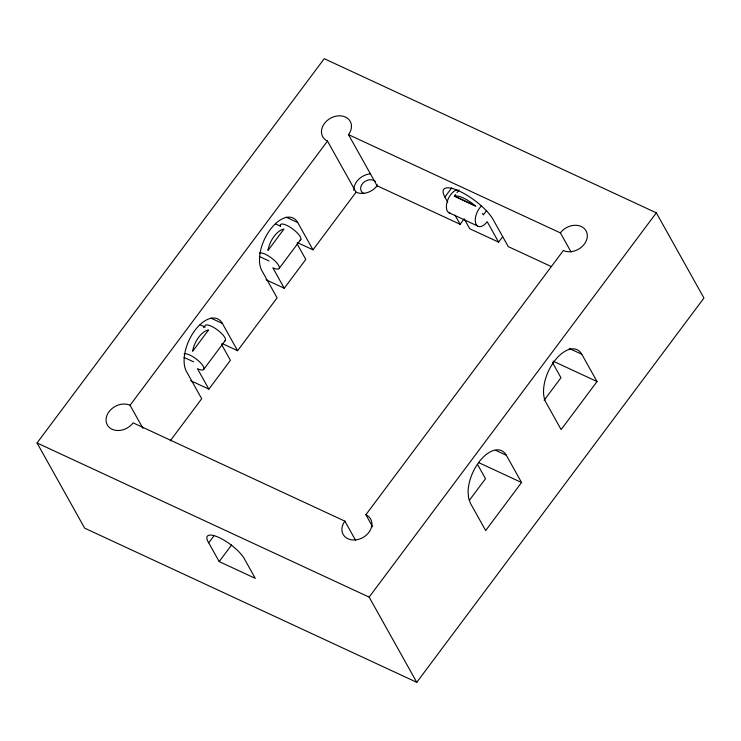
<?xml version="1.0" encoding="UTF-8"?>
<svg xmlns="http://www.w3.org/2000/svg" width="741" height="741" viewBox="0 0 741 741"><rect width="100%" height="100%" fill="white"/><g stroke="black" fill="none" stroke-linecap="round" stroke-linejoin="round"><path stroke-width="1.11" d="M37.05 442.961L324.234 58.678L656.331 212.834L703.95 298.039L416.766 682.322L84.669 528.166L37.05 442.961L369.148 597.116L416.766 682.322M355.523 540.198L344.88 521.155L133.111 422.852A15.746 12.356 -29.2 0 1 112.104 429.28A15.746 12.356 -29.2 0 1 109.047 411.681A15.746 12.356 -29.2 0 1 130.055 405.262L327.494 141.068A15.746 12.356 -29.2 0 1 324.438 123.469A15.746 12.356 -29.2 0 1 345.445 117.05A15.746 12.356 -29.2 0 1 348.502 134.64L377.067 185.759L460.105 224.282L464.246 218.743M203.599 327.568L204.942 325.771A12.597 3.853 36.8 0 1 218.021 330.356A12.597 3.853 36.8 0 1 224.68 341.027M203.886 369.148L225.421 340.323M279.274 268.27L300.809 239.454M170.245 440.83L201.7 398.741L186.463 371.473A31.492 16.969 -65.1 0 1 194.892 330.421A31.492 16.969 -65.1 0 1 222.365 323.437L237.602 350.706L277.088 297.863L261.851 270.604A31.492 16.969 -65.1 0 1 270.28 229.543A31.492 16.969 -65.1 0 1 297.752 222.569L312.989 249.828L356.06 192.188A15.746 12.356 -29.2 0 0 377.067 185.759M190.641 380.661L208.879 389.127L230.423 360.311L221.716 344.732M266.028 279.792L284.266 288.258L305.801 259.433L297.095 243.854M447.703 202.052L444.887 197.004L451.788 187.769M454.261 196.356L455.632 194.522M457.002 192.697L459.05 189.946M208.712 542.838A23.675 7.243 36.8 0 1 219.141 537.586A23.675 7.243 36.8 0 1 244.808 559.594L255.284 578.341L219.188 561.585L208.712 542.838L214.232 535.447M219.188 561.585L231.609 544.95M486.652 210.509L483.391 214.881L482.4 213.436M464.848 219.975L469.748 228.737L498.619 242.14L502.731 236.648M344.88 521.155A15.746 12.356 -29.2 0 0 347.937 538.753A15.746 12.356 -29.2 0 0 368.944 532.325A15.746 12.356 -29.2 0 0 365.887 514.736L563.41 250.439L564.901 251.143A15.746 12.356 -29.2 0 0 584.668 243.659A15.746 12.356 -29.2 0 0 581.87 226.811A15.746 12.356 -29.2 0 0 561.613 231.359L560.428 232.924L571.07 251.968M369.148 597.116L656.331 212.834M469.349 500.332L485.512 478.723L477.612 464.579M544.144 400.26L560.974 377.743L552.508 362.599M521.562 482.521L485.67 530.556L470.433 503.287L468.581 498.063L468.071 491.552A31.492 16.969 -65.1 0 1 483.827 456.595A31.492 16.969 -65.1 0 1 506.325 455.252L521.562 482.521L478.667 462.606M597.033 381.541L561.132 429.576L545.895 402.307A31.492 16.969 -65.1 0 1 554.324 361.256A31.492 16.969 -65.1 0 1 581.796 354.272L597.033 381.541L553.082 361.145M454.696 196.217L475.796 206.304L471.22 202.664A18.895 5.798 36.8 0 0 454.696 196.217L475.111 205.692M348.502 134.64L560.428 232.924M448.555 212.519L477.445 225.922M551.248 266.538L508.252 246.605L493.015 219.345A31.492 9.624 36.7 0 0 459.411 191.15A31.492 9.624 36.7 0 0 444.887 197.004M286.239 217.224L297.752 222.569M569.236 348.446L581.796 354.272M275.55 223.902L280.617 226.255M297.289 242.548L312.989 249.828M259.406 256.525L269.029 260.989M210.852 318.093L222.365 323.437M495.868 450.398L506.325 455.252M200.163 324.78L205.229 327.133M221.902 343.416L237.602 350.706M184.018 357.403L193.642 361.867M498.619 242.14L487.198 221.689A12.597 6.789 -65.1 0 1 475.778 223.513A12.597 6.789 -65.1 0 1 481.567 205.803M455.03 215.186L460.105 224.282M327.494 141.068L356.06 192.188M284.266 288.258L272.836 267.807A12.597 3.853 36.8 0 0 276.467 262.509A12.597 3.853 36.8 0 0 259.526 253.014M365.887 514.736L372.612 526.758M208.879 389.127L197.449 368.685A12.597 3.853 36.8 0 0 201.08 363.386A12.597 3.853 36.8 0 0 184.139 353.892M130.055 405.262L142.939 428.317M280.283 226.088A12.597 3.853 36.8 0 1 292.084 228.506A12.597 3.853 36.8 0 1 300.068 240.149M353.865 190.437A15.746 12.356 -29.2 0 1 370.602 173.802M376.984 184.509A8.633 6.771 -29.2 0 1 377.021 186.352M363.933 193.577A8.633 6.771 -29.2 0 1 362.951 183.101A8.633 6.771 -29.2 0 1 375.307 181.425M450.195 213.204A12.597 6.789 -65.1 0 1 447.11 201.923A12.597 6.789 -65.1 0 1 456.891 189.863M192.753 350.419L192.651 351.28L208.554 330.004L207.989 330.041A18.895 10.179 -65.1 0 0 192.753 350.419M268.14 249.541L268.038 250.402L283.942 229.126L283.377 229.164A18.895 10.179 -65.1 0 0 268.14 249.541"/></g></svg>
